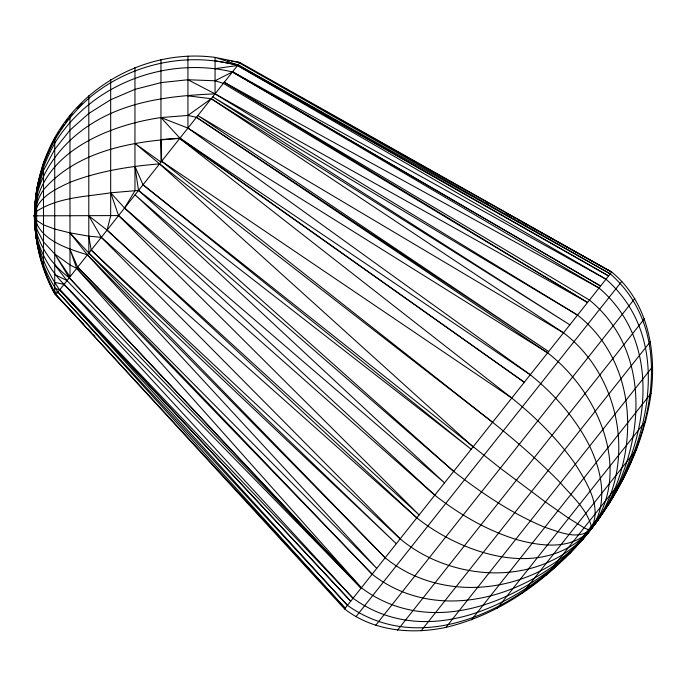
<?xml version="1.0" encoding="UTF-8"?>
<svg xmlns="http://www.w3.org/2000/svg" width="687" height="687" viewBox="0 0 687 687"><rect width="100%" height="100%" fill="white"/><g stroke="black" fill="none" stroke-linecap="round" stroke-linejoin="round"><path stroke-width="1.03" d="M608.622 504.37C650.941 438.409 678.181 332.98 610.245 273.855L238.028 64.904L215.074 57.382L239.918 62.517L611.67 272.061C647.145 300.751 656.643 349.975 651.096 393.282C644.088 443.407 621.28 490.157 590.399 529.866C553.396 575.586 503.957 613.577 445.957 627.36C411.556 634.728 373.058 631.113 344.599 608.931L55.905 294.629L215.065 93.861L215.074 57.382C151.647 48.88 85.841 81.856 54.728 137.786C28.115 185.542 28.115 246.152 54.728 293.907L75.733 315.754M36.66 189.956C30.889 225.302 37.605 261.962 54.728 293.349L345.149 608.235L344.599 608.931M36.059 197.976C31.155 230.403 39.305 263.628 54.728 292.224L55.905 294.629M36.256 195.872L36.66 191.673M35.338 206.521L34.35 215.847L36.66 241.738M35.561 204.443L36.11 199.264M36.437 196.147L36.66 194.078M35.372 207.526C32.504 236.929 41.126 267.921 57.94 292.061L345.149 608.235L611.67 272.061L239.505 63.032L610.245 273.855M35.758 204.4L36.016 202.313M34.659 213.829L34.35 215.847L36.059 233.717M34.968 211.802L35.423 208.771M34.771 213.82L34.35 215.847C34.728 242.563 44.432 268.145 59.657 289.888L347.442 605.35C429.736 663.676 537.011 597.553 590.399 529.866C644.054 462.686 680.894 345.157 606.003 279.205L237.539 65.514C186.417 51.164 129.25 64.028 88.795 98.318C53.165 129.594 30.924 177.469 35.338 225.181M54.728 288.342L59.657 289.888L350.705 601.228L59.924 289.553L353.066 598.257C432.544 655.741 537.912 596.977 590.399 529.866L591.327 526.182C586.535 508.724 571.928 496.177 560.48 482.901C539.278 461.157 516.306 441.209 492.579 422.273L161.643 161.247L160.964 139.547L160.964 59.537M36.66 188.994L43.513 162.905L54.728 138.353L56.489 135.777M36.935 188.951L39.399 179.9M39.949 177.89L40.773 174.867M35.372 224.177C30.271 184.099 56.574 146.863 88.795 125.601C126.056 100.671 171.424 95.733 215.065 93.861L232.567 71.791L600.601 286.024L232.438 71.946C166.031 55.956 90.555 84.346 54.728 143.351C39.683 170.239 30.477 202.081 36.66 232.859C42.311 251.013 54.136 266.427 69.241 277.806L361.353 587.797C436.099 643.985 539.578 595.784 590.399 529.866C603.306 508.045 586.853 482.832 575.337 464.154C557.715 439.002 535.671 417.249 511.781 398.056L179.711 138.465C131.277 141.342 76.755 151.234 43.513 189.818C23.186 219.814 41.014 261.258 64.054 284.349L353.066 598.257M187.929 79.744L215.065 93.861L587.557 302.478L223.378 83.376L215.074 80.783L187.929 79.744L160.964 82.629L134.961 89.362L110.676 99.735L88.795 113.467L69.971 130.161L54.728 149.319L43.513 170.402L36.66 192.789L34.35 215.847L36.66 229.054L43.513 241.876L54.728 253.95L69.971 264.924L76.704 268.385L372.122 574.212C440.788 628.081 541.442 594.135 590.399 529.866C608.828 505.323 602.052 471.754 589.635 446.121C575.577 418.194 554.512 394.286 530.252 374.758L187.929 128.091L160.964 117.563C107.704 125.266 38.223 153.605 34.35 215.847L34.659 217.873M492.579 422.273L159.573 163.867C129.122 166.374 98.567 171.192 69.971 182.321C55.338 189.174 36.531 197.753 34.35 215.847L36.66 220.424L43.513 224.872L54.728 229.054L69.971 232.859L87.421 254.868L385.149 557.784C446.67 607.875 543.159 591.79 590.399 529.866C633.912 472.519 598.841 392.234 547.616 352.86L196.465 117.322L187.929 115.433L160.964 117.563L179.942 138.173L524.293 382.273L179.711 138.465M88.795 95.725L88.795 236.165L91.208 250.094L400.152 538.857C453.635 583.624 544.551 587.703 590.399 529.866C638.403 471.179 622.92 377.738 563.495 332.834L211.227 98.713L187.929 95.862M57.656 134.059L59.417 131.483M60.585 129.766L64.106 124.613M65.282 122.896L68.211 118.611M34.771 217.873L34.35 215.847L36.66 211.27C58.395 197.178 85.789 196.722 110.676 192.807L118.576 215.572L419.13 514.915L107.052 230.111L88.795 215.847L101.307 237.358L416.82 517.843C463.27 554.787 544.387 581.537 590.399 529.866C640.988 468.654 643.23 366.678 577.544 315.101L215.065 93.861M453.669 471.359L138.499 190.436L134.961 166.366L142.999 184.76L471.196 449.246L138.499 190.436L110.676 192.807L124.553 208.032L444.532 482.884L135.013 194.842L453.669 471.359C481.827 493.309 511.781 513.507 544.851 527.298C558.84 531.661 577.278 540.635 590.399 529.866C642.457 466.421 659.589 357.438 589.472 300.056L224.254 82.268L599.03 288.008C672.092 350.276 643.418 464.352 590.399 529.866C571.644 550.742 539.93 546.182 515.748 539.321C486.224 529.986 459.105 514.185 434.785 495.181L118.576 215.572L34.35 215.847C38.472 240.072 67.266 248.411 87.421 254.868L376.742 568.389L77.683 267.149L69.971 249.372L76.704 268.385L361.353 587.797M355.96 616.686L621.812 281.352M375.609 625.453L634.822 298.502M397.481 630.211L644.423 318.725M421.097 630.846L650.409 341.611M445.957 627.36L652.65 366.643M471.505 619.811L651.096 393.282M497.19 608.381L645.78 420.951M522.463 593.31L636.823 449.058M624.414 476.976L546.766 574.916M569.575 553.619L608.828 504.112M69.971 116.034L72.144 113.793M77.21 108.555L82.277 103.325M187.929 115.433L211.227 98.713L569.841 324.831L212.721 96.824L577.544 315.101M215.074 80.783L232.438 71.946L599.03 288.008M215.074 68.674L237.539 65.514L608.605 275.925L238.028 64.904L215.074 60.8M54.728 292.224L57.94 292.061L347.442 605.35M590.399 529.866L588.458 529.797L584.122 527.805L568.673 518.221L545.384 501.939L500.299 468.173L142.999 184.76M385.149 557.784L88.846 253.074L69.971 232.859L88.795 236.165L101.307 237.358L400.152 538.857M227.491 60.525L229.561 60.851M231.631 61.186L239.918 62.517L232.567 71.791L606.003 279.205M54.728 282.383L64.054 284.349L361.087 588.141L69.241 277.806L54.728 253.95L69.997 276.844L69.971 115.304M54.728 274.499L67.017 280.605L361.087 588.141M486.095 202.03L487.968 203.077M505.778 213.004L511.394 216.139M514.211 217.71L516.083 218.758M517.955 219.797L519.827 220.845M521.708 221.892L527.333 225.027M529.205 226.075L539.51 231.82M541.382 232.867L543.262 233.906M545.135 234.954L611.67 272.061M563.495 332.834L197.873 115.553L548.638 351.564L196.465 117.322M224.254 82.268L587.557 302.478M547.616 352.86L187.929 128.091L187.929 56.154M530.252 374.758L179.942 138.173L160.964 139.547L160.964 162.106L134.961 143.403L159.573 163.867L473.077 446.876M161.643 161.247L511.781 398.056M434.785 495.181L124.553 208.032L134.961 190.746L134.961 67.438M416.82 517.843L107.052 230.111L110.676 215.847L110.676 79.615M91.208 250.094L396.287 543.735L88.846 253.074L88.795 236.165M77.683 267.149L372.122 574.212M77.932 318.107L83.805 324.367M88.219 329.064L91.156 332.19M93.355 334.543L94.823 336.106M54.728 264.933L67.017 280.605M36.935 242.743L38.025 246.77M38.575 248.78L40.773 256.826M34.968 219.892L35.423 222.923M35.758 227.303L36.016 229.381M35.561 227.251L36.11 232.438M36.437 235.547L36.66 237.616M36.256 235.821L36.66 240.029M54.728 137.786L54.728 293.907M43.513 162.518L43.513 269.175M36.66 188.796L36.66 242.906"/></g></svg>
